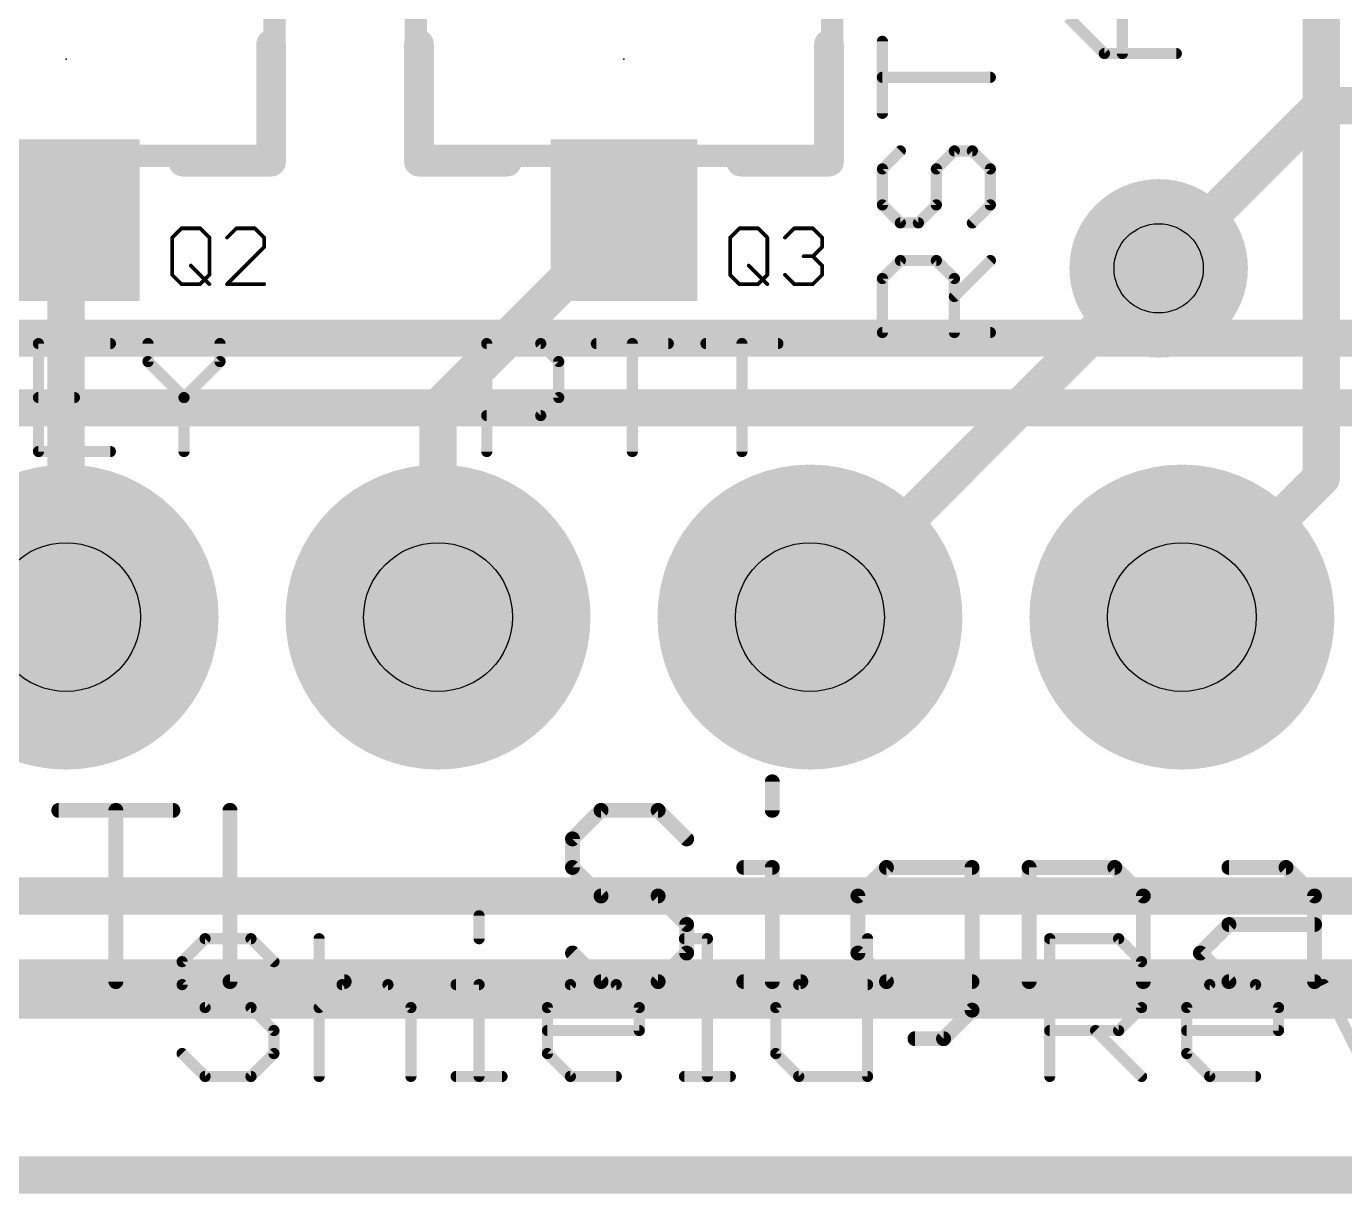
# Model space of a CAD drawing. Extents: x 2.04 to 4.26, y 0.99 to 3.41.
# Drawn here: x 3.2893 to 3.6438, y 0.995 to 1.3088 of the extents above; entities that cross this region are included whole.
import ezdxf

# ---------------------------------------------------------------- set-up
doc = ezdxf.new("R2010")
doc.units = 0
for name, color, linetype in [('1', 14, 'CONTINUOUS'), ('15', 14, 'CONTINUOUS'), ('16', 174, 'CONTINUOUS'), ('17', 94, 'CONTINUOUS'), ('18', 94, 'CONTINUOUS'), ('2', 174, 'CONTINUOUS'), ('20', 178, 'CONTINUOUS'), ('21', 251, 'CONTINUOUS'), ('23', 178, 'CONTINUOUS'), ('25', 251, 'CONTINUOUS'), ('27', 251, 'CONTINUOUS'), ('29', 251, 'CONTINUOUS'), ('30', 251, 'CONTINUOUS'), ('44', 251, 'CONTINUOUS'), ('51', 251, 'CONTINUOUS')]:
    doc.layers.add(name, color=color, linetype=linetype)

# ---------------------------------------------------------------- blocks, each defined once
blk = doc.blocks.new('RECT')
blk.add_solid([(-0.5, -0.5), (0.5, -0.5), (-0.5, 0.5), (0.5, 0.5)])
blk = doc.blocks.new('ROUNDP')
at = {"const_width": 0.5}
blk.add_lwpolyline([(0, -0.25, 1), (0, 0.25, 1), (0, -0.25)], format="xyb", dxfattribs=at)
blk = doc.blocks.new('ROUNDV')
at = {"const_width": 0.5}
blk.add_lwpolyline([(0, -0.25, 1), (0, 0.25, 1), (0, -0.25)], format="xyb", dxfattribs=at)

msp = doc.modelspace()

# ---------------------------------------------------------------- linework, layer by layer
at = {"layer": '1', "const_width": 0.01}
for points in [[(3.6375, 1.64375), (3.6375, 1.1875)], [(3.3, 1.15), (3.3, 1.256693)], [(3.4, 1.20625), (3.45, 1.25625)], [(3.45, 1.25625), (3.45, 1.256693)], [(3.59375, 1.24375), (3.5, 1.15)], [(3.4, 1.15), (3.4, 1.20625)], [(3.6375, 1.1875), (3.6, 1.15)]]:
    msp.add_lwpolyline(points, dxfattribs=at)
at = {"layer": '1', "const_width": 0.005}
for points in [[(3.3025, 1.256693, 1), (3.2975, 1.256693)], [(3.4525, 1.256693, 1), (3.4475, 1.256693)], [(3.4475, 1.25625, 1), (3.4525, 1.25625)], [(3.451768, 1.254482, 1), (3.448232, 1.258018)], [(3.595518, 1.241982, 1), (3.591982, 1.245518)], [(3.4025, 1.20625, 1), (3.3975, 1.20625)], [(3.398232, 1.208018, 1), (3.401768, 1.204482)], [(3.639268, 1.185732, 1), (3.635732, 1.189268)], [(3.635, 1.1875, 1), (3.64, 1.1875)], [(3.2975, 1.15, 1), (3.3025, 1.15)], [(3.3975, 1.15, 1), (3.4025, 1.15)], [(3.498232, 1.151768, 1), (3.501768, 1.148232)], [(3.598232, 1.151768, 1), (3.601768, 1.148232)]]:
    msp.add_lwpolyline(points, format="xyb", dxfattribs=at)
at = {"layer": '15', "const_width": 0.01}
for points in [[(2.75, 1.225), (3.65, 1.225)], [(3.75, 1.075), (2.75, 1.075)]]:
    msp.add_lwpolyline(points, dxfattribs=at)
at = {"layer": '16', "const_width": 0.01}
for points in [[(3.6375, 1.2875), (3.59375, 1.24375)], [(3.88125, 1.2875), (3.6375, 1.2875)], [(3.25625, 1.20625), (3.825, 1.20625)]]:
    msp.add_lwpolyline(points, dxfattribs=at)
at = {"layer": '16', "const_width": 0.005}
for points in [[(3.6375, 1.29, 1), (3.6375, 1.285)], [(3.639268, 1.285732, 1), (3.635732, 1.289268)], [(3.591982, 1.245518, 1), (3.595518, 1.241982)]]:
    msp.add_lwpolyline(points, format="xyb", dxfattribs=at)
at = {"layer": '2', "const_width": 0.016}
msp.add_lwpolyline([(4.1, 1.05), (2.225, 1.05)], dxfattribs=at)
at = {"layer": '20', "const_width": 0.005}
msp.add_lwpolyline([(4.1, 1), (2.2, 1)], dxfattribs=at)
at = {"layer": '21'}
for points, const_width in [([(3.583988, 1.3015), (3.583988, 1.32085)], 0.003), ([(3.57915, 1.3015), (3.569475, 1.311175)], 0.003), ([(3.355118, 1.272441), (3.355118, 1.303937)], 0.008), ([(3.394882, 1.272441), (3.394882, 1.303937)], 0.008), ([(3.505118, 1.272441), (3.505118, 1.303937)], 0.008), ([(3.519475, 1.28543), (3.519475, 1.30478)], 0.003), ([(3.5985, 1.3015), (3.57915, 1.3015)], 0.003), ([(3.5485, 1.295105), (3.519475, 1.295105)], 0.003), ([(3.331496, 1.272441), (3.355118, 1.272441)], 0.008), ([(3.418504, 1.272441), (3.394882, 1.272441)], 0.008), ([(3.481496, 1.272441), (3.505118, 1.272441)], 0.008), ([(3.524313, 1.275315), (3.519475, 1.270477)], 0.003), ([(3.533988, 1.270477), (3.538825, 1.275315)], 0.003), ([(3.538825, 1.275315), (3.543663, 1.275315)], 0.003), ([(3.543663, 1.275315), (3.5485, 1.270477)], 0.003), ([(3.519475, 1.270477), (3.519475, 1.260803)], 0.003), ([(3.533988, 1.260803), (3.533988, 1.270477)], 0.003), ([(3.5485, 1.270477), (3.5485, 1.260803)], 0.003), ([(3.519475, 1.260803), (3.524313, 1.255965)], 0.003), ([(3.52915, 1.255965), (3.533988, 1.260803)], 0.003), ([(3.5485, 1.260803), (3.543663, 1.255965)], 0.003), ([(3.524313, 1.255965), (3.52915, 1.255965)], 0.003), ([(3.519475, 1.241012), (3.524313, 1.24585)], 0.003), ([(3.524313, 1.24585), (3.533988, 1.24585)], 0.003), ([(3.533988, 1.24585), (3.538825, 1.241012)], 0.003), ([(3.538825, 1.236175), (3.5485, 1.24585)], 0.003), ([(3.519475, 1.2265), (3.519475, 1.241012)], 0.003), ([(3.538825, 1.241012), (3.538825, 1.2265)], 0.003), ([(3.5485, 1.2265), (3.519475, 1.2265)], 0.003), ([(3.311919, 1.223525), (3.29257, 1.223525)], 0.003), ([(3.29257, 1.223525), (3.29257, 1.1945)], 0.003), ([(3.322035, 1.223525), (3.322035, 1.218687)], 0.003), ([(3.341385, 1.218687), (3.341385, 1.223525)], 0.003), ([(3.413104, 1.1945), (3.413104, 1.223525)], 0.003), ([(3.413104, 1.223525), (3.427617, 1.223525)], 0.003), ([(3.427617, 1.223525), (3.432454, 1.218687)], 0.003), ([(3.44257, 1.223525), (3.461919, 1.223525)], 0.003), ([(3.452244, 1.1945), (3.452244, 1.223525)], 0.003), ([(3.472035, 1.223525), (3.491385, 1.223525)], 0.003), ([(3.48171, 1.1945), (3.48171, 1.223525)], 0.003), ([(3.322035, 1.218687), (3.33171, 1.209012)], 0.003), ([(3.33171, 1.209012), (3.341385, 1.218687)], 0.003), ([(3.432454, 1.218687), (3.432454, 1.209012)], 0.003), ([(3.29257, 1.209012), (3.302244, 1.209012)], 0.003), ([(3.33171, 1.209012), (3.33171, 1.1945)], 0.003), ([(3.432454, 1.209012), (3.427617, 1.204175)], 0.003), ([(3.427617, 1.204175), (3.413104, 1.204175)], 0.003), ([(3.29257, 1.1945), (3.311919, 1.1945)], 0.003), ([(3.411035, 1.069703), (3.411035, 1.063532)], 0.003), ([(3.337372, 1.063532), (3.3312, 1.05736)], 0.003), ([(3.349716, 1.063532), (3.337372, 1.063532)], 0.003), ([(3.355888, 1.05736), (3.349716, 1.063532)], 0.003), ([(3.368032, 1.063532), (3.368032, 1.0265)], 0.003), ([(3.466249, 1.063532), (3.472421, 1.063532)], 0.003), ([(3.472421, 1.063532), (3.472421, 1.0265)], 0.003), ([(3.515491, 1.063532), (3.515491, 1.0265)], 0.003), ([(3.564466, 1.0265), (3.564466, 1.063532)], 0.003), ([(3.564466, 1.063532), (3.582982, 1.063532)], 0.003), ([(3.582982, 1.063532), (3.589154, 1.05736)], 0.003), ([(3.3312, 1.05736), (3.3312, 1.051188)], 0.003), ([(3.589154, 1.05736), (3.589154, 1.045016)], 0.003), ([(3.3312, 1.051188), (3.337372, 1.045016)], 0.003), ([(3.368032, 1.045016), (3.374203, 1.051188)], 0.003), ([(3.374203, 1.051188), (3.386547, 1.051188)], 0.003), ([(3.386547, 1.051188), (3.392719, 1.045016)], 0.003), ([(3.404863, 1.051188), (3.411035, 1.051188)], 0.003), ([(3.411035, 1.051188), (3.411035, 1.0265)], 0.003), ([(3.429417, 1.045016), (3.435589, 1.051188)], 0.003), ([(3.435589, 1.051188), (3.447933, 1.051188)], 0.003), ([(3.447933, 1.051188), (3.454105, 1.045016)], 0.003), ([(3.490803, 1.045016), (3.496975, 1.051188)], 0.003), ([(3.496975, 1.051188), (3.515491, 1.051188)], 0.003), ([(3.601297, 1.045016), (3.607469, 1.051188)], 0.003), ([(3.607469, 1.051188), (3.619813, 1.051188)], 0.003), ([(3.619813, 1.051188), (3.625985, 1.045016)], 0.003), ([(3.638129, 1.051188), (3.650473, 1.0265)], 0.003), ([(3.337372, 1.045016), (3.349716, 1.045016)], 0.003), ([(3.349716, 1.045016), (3.355888, 1.038844)], 0.003), ([(3.392719, 1.045016), (3.392719, 1.0265)], 0.003), ([(3.429417, 1.032672), (3.429417, 1.045016)], 0.003), ([(3.454105, 1.045016), (3.454105, 1.038844)], 0.003), ([(3.490803, 1.032672), (3.490803, 1.045016)], 0.003), ([(3.589154, 1.045016), (3.582982, 1.038844)], 0.003), ([(3.601297, 1.032672), (3.601297, 1.045016)], 0.003), ([(3.625985, 1.045016), (3.625985, 1.038844)], 0.003), ([(3.355888, 1.038844), (3.355888, 1.032672)], 0.003), ([(3.454105, 1.038844), (3.429417, 1.038844)], 0.003), ([(3.582982, 1.038844), (3.564466, 1.038844)], 0.003), ([(3.57681, 1.038844), (3.589154, 1.0265)], 0.003), ([(3.625985, 1.038844), (3.601297, 1.038844)], 0.003), ([(3.337372, 1.0265), (3.3312, 1.032672)], 0.003), ([(3.355888, 1.032672), (3.349716, 1.0265)], 0.003), ([(3.435589, 1.0265), (3.429417, 1.032672)], 0.003), ([(3.496975, 1.0265), (3.490803, 1.032672)], 0.003), ([(3.607469, 1.0265), (3.601297, 1.032672)], 0.003), ([(3.349716, 1.0265), (3.337372, 1.0265)], 0.003), ([(3.404863, 1.0265), (3.417207, 1.0265)], 0.003), ([(3.447933, 1.0265), (3.435589, 1.0265)], 0.003), ([(3.466249, 1.0265), (3.478593, 1.0265)], 0.003), ([(3.515491, 1.0265), (3.496975, 1.0265)], 0.003), ([(3.619813, 1.0265), (3.607469, 1.0265)], 0.003)]:
    msp.add_lwpolyline(points, dxfattribs=dict(at, const_width=const_width))
for points, const_width in [([(3.357118, 1.303937, 1), (3.353118, 1.303937)], 0.004), ([(3.396882, 1.303937, 1), (3.392882, 1.303937)], 0.004), ([(3.507118, 1.303937, 1), (3.503118, 1.303937)], 0.004), ([(3.520225, 1.30478, 1), (3.518725, 1.30478)], 0.0015), ([(3.57915, 1.30225, 1), (3.57915, 1.30075)], 0.0015), ([(3.57862, 1.30097, 1), (3.579681, 1.30203)], 0.0015), ([(3.583238, 1.3015, 1), (3.584738, 1.3015)], 0.0015), ([(3.5985, 1.30075, 1), (3.5985, 1.30225)], 0.0015), ([(3.519475, 1.295855, 1), (3.519475, 1.294355)], 0.0015), ([(3.5485, 1.294355, 1), (3.5485, 1.295855)], 0.0015), ([(3.518725, 1.28543, 1), (3.520225, 1.28543)], 0.0015), ([(3.331496, 1.274441, 1), (3.331496, 1.270441)], 0.004), ([(3.355118, 1.270441, 1), (3.355118, 1.274441)], 0.004), ([(3.394882, 1.274441, 1), (3.394882, 1.270441)], 0.004), ([(3.418504, 1.270441, 1), (3.418504, 1.274441)], 0.004), ([(3.481496, 1.274441, 1), (3.481496, 1.270441)], 0.004), ([(3.505118, 1.270441, 1), (3.505118, 1.274441)], 0.004), ([(3.524843, 1.274785, 1), (3.523782, 1.275845)], 0.0015), ([(3.538825, 1.276065, 1), (3.538825, 1.274565)], 0.0015), ([(3.539356, 1.274785, 1), (3.538295, 1.275845)], 0.0015), ([(3.544193, 1.275845, 1), (3.543132, 1.274785)], 0.0015), ([(3.543663, 1.274565, 1), (3.543663, 1.276065)], 0.0015), ([(3.353118, 1.272441, 1), (3.357118, 1.272441)], 0.004), ([(3.392882, 1.272441, 1), (3.396882, 1.272441)], 0.004), ([(3.503118, 1.272441, 1), (3.507118, 1.272441)], 0.004), ([(3.520225, 1.270477, 1), (3.518725, 1.270477)], 0.0015), ([(3.518945, 1.271008, 1), (3.520006, 1.269947)], 0.0015), ([(3.533457, 1.271008, 1), (3.534518, 1.269947)], 0.0015), ([(3.534738, 1.270477, 1), (3.533238, 1.270477)], 0.0015), ([(3.54925, 1.270477, 1), (3.54775, 1.270477)], 0.0015), ([(3.54797, 1.269947, 1), (3.54903, 1.271008)], 0.0015), ([(3.520006, 1.261333, 1), (3.518945, 1.260272)], 0.0015), ([(3.534518, 1.260272, 1), (3.533457, 1.261333)], 0.0015), ([(3.54903, 1.260272, 1), (3.54797, 1.261333)], 0.0015), ([(3.518725, 1.260803, 1), (3.520225, 1.260803)], 0.0015), ([(3.533238, 1.260803, 1), (3.534738, 1.260803)], 0.0015), ([(3.54775, 1.260803, 1), (3.54925, 1.260803)], 0.0015), ([(3.524313, 1.256715, 1), (3.524313, 1.255215)], 0.0015), ([(3.523782, 1.255435, 1), (3.524843, 1.256496)], 0.0015), ([(3.52862, 1.256496, 1), (3.529681, 1.255435)], 0.0015), ([(3.52915, 1.255215, 1), (3.52915, 1.256715)], 0.0015), ([(3.543132, 1.256496, 1), (3.544193, 1.255435)], 0.0015), ([(3.524313, 1.2466, 1), (3.524313, 1.2451)], 0.0015), ([(3.524843, 1.245319, 1), (3.523782, 1.24638)], 0.0015), ([(3.534518, 1.24638, 1), (3.533457, 1.245319)], 0.0015), ([(3.533988, 1.2451, 1), (3.533988, 1.2466)], 0.0015), ([(3.54903, 1.245319, 1), (3.54797, 1.24638)], 0.0015), ([(3.520225, 1.241012, 1), (3.518725, 1.241012)], 0.0015), ([(3.518945, 1.241543, 1), (3.520006, 1.240482)], 0.0015), ([(3.539575, 1.241012, 1), (3.538075, 1.241012)], 0.0015), ([(3.538295, 1.240482, 1), (3.539356, 1.241543)], 0.0015), ([(3.538295, 1.236705, 1), (3.539356, 1.235645)], 0.0015), ([(3.519475, 1.22725, 1), (3.519475, 1.22575)], 0.0015), ([(3.518725, 1.2265, 1), (3.520225, 1.2265)], 0.0015), ([(3.538075, 1.2265, 1), (3.539575, 1.2265)], 0.0015), ([(3.5485, 1.22575, 1), (3.5485, 1.22725)], 0.0015), ([(3.29257, 1.224275, 1), (3.29257, 1.222775)], 0.0015), ([(3.29332, 1.223525, 1), (3.29182, 1.223525)], 0.0015), ([(3.311919, 1.222775, 1), (3.311919, 1.224275)], 0.0015), ([(3.322785, 1.223525, 1), (3.321285, 1.223525)], 0.0015), ([(3.342135, 1.223525, 1), (3.340635, 1.223525)], 0.0015), ([(3.413854, 1.223525, 1), (3.412354, 1.223525)], 0.0015), ([(3.413104, 1.224275, 1), (3.413104, 1.222775)], 0.0015), ([(3.428147, 1.224055, 1), (3.427086, 1.222994)], 0.0015), ([(3.427617, 1.222775, 1), (3.427617, 1.224275)], 0.0015), ([(3.44257, 1.224275, 1), (3.44257, 1.222775)], 0.0015), ([(3.452994, 1.223525, 1), (3.451494, 1.223525)], 0.0015), ([(3.461919, 1.222775, 1), (3.461919, 1.224275)], 0.0015), ([(3.472035, 1.224275, 1), (3.472035, 1.222775)], 0.0015), ([(3.48246, 1.223525, 1), (3.48096, 1.223525)], 0.0015), ([(3.491385, 1.222775, 1), (3.491385, 1.224275)], 0.0015), ([(3.322565, 1.219218, 1), (3.321504, 1.218157)], 0.0015), ([(3.321285, 1.218687, 1), (3.322785, 1.218687)], 0.0015), ([(3.340635, 1.218687, 1), (3.342135, 1.218687)], 0.0015), ([(3.341915, 1.218157, 1), (3.340854, 1.219218)], 0.0015), ([(3.433204, 1.218687, 1), (3.431704, 1.218687)], 0.0015), ([(3.431924, 1.218157, 1), (3.432985, 1.219218)], 0.0015), ([(3.29257, 1.209762, 1), (3.29257, 1.208262)], 0.0015), ([(3.302244, 1.208262, 1), (3.302244, 1.209762)], 0.0015), ([(3.331179, 1.209543, 1), (3.33224, 1.208482)], 0.0015), ([(3.33246, 1.209012, 1), (3.33096, 1.209012)], 0.0015), ([(3.331179, 1.208482, 1), (3.33224, 1.209543)], 0.0015), ([(3.431704, 1.209012, 1), (3.433204, 1.209012)], 0.0015), ([(3.432985, 1.208482, 1), (3.431924, 1.209543)], 0.0015), ([(3.413104, 1.204925, 1), (3.413104, 1.203425)], 0.0015), ([(3.427086, 1.204705, 1), (3.428147, 1.203644)], 0.0015), ([(3.427617, 1.203425, 1), (3.427617, 1.204925)], 0.0015), ([(3.29257, 1.19525, 1), (3.29257, 1.19375)], 0.0015), ([(3.29182, 1.1945, 1), (3.29332, 1.1945)], 0.0015), ([(3.311919, 1.19375, 1), (3.311919, 1.19525)], 0.0015), ([(3.33096, 1.1945, 1), (3.33246, 1.1945)], 0.0015), ([(3.412354, 1.1945, 1), (3.413854, 1.1945)], 0.0015), ([(3.451494, 1.1945, 1), (3.452994, 1.1945)], 0.0015), ([(3.48096, 1.1945, 1), (3.48246, 1.1945)], 0.0015), ([(3.411785, 1.069703, 1), (3.410285, 1.069703)], 0.0015), ([(3.337372, 1.064282, 1), (3.337372, 1.062782)], 0.0015), ([(3.337902, 1.063001, 1), (3.336842, 1.064062)], 0.0015), ([(3.350246, 1.064062, 1), (3.349186, 1.063001)], 0.0015), ([(3.349716, 1.062782, 1), (3.349716, 1.064282)], 0.0015), ([(3.368782, 1.063532, 1), (3.367282, 1.063532)], 0.0015), ([(3.410285, 1.063532, 1), (3.411785, 1.063532)], 0.0015), ([(3.466249, 1.064282, 1), (3.466249, 1.062782)], 0.0015), ([(3.473171, 1.063532, 1), (3.471671, 1.063532)], 0.0015), ([(3.472421, 1.062782, 1), (3.472421, 1.064282)], 0.0015), ([(3.516241, 1.063532, 1), (3.514741, 1.063532)], 0.0015), ([(3.565216, 1.063532, 1), (3.563716, 1.063532)], 0.0015), ([(3.564466, 1.064282, 1), (3.564466, 1.062782)], 0.0015), ([(3.583512, 1.064062, 1), (3.582451, 1.063001)], 0.0015), ([(3.582982, 1.062782, 1), (3.582982, 1.064282)], 0.0015), ([(3.33195, 1.05736, 1), (3.33045, 1.05736)], 0.0015), ([(3.33067, 1.05789, 1), (3.331731, 1.056829)], 0.0015), ([(3.355358, 1.056829, 1), (3.356418, 1.05789)], 0.0015), ([(3.589904, 1.05736, 1), (3.588404, 1.05736)], 0.0015), ([(3.588623, 1.056829, 1), (3.589684, 1.05789)], 0.0015), ([(3.331731, 1.051718, 1), (3.33067, 1.050657)], 0.0015), ([(3.374203, 1.051938, 1), (3.374203, 1.050438)], 0.0015), ([(3.374734, 1.050657, 1), (3.373673, 1.051718)], 0.0015), ([(3.387078, 1.051718, 1), (3.386017, 1.050657)], 0.0015), ([(3.386547, 1.050438, 1), (3.386547, 1.051938)], 0.0015), ([(3.404863, 1.051938, 1), (3.404863, 1.050438)], 0.0015), ([(3.411785, 1.051188, 1), (3.410285, 1.051188)], 0.0015), ([(3.411035, 1.050438, 1), (3.411035, 1.051938)], 0.0015), ([(3.435589, 1.051938, 1), (3.435589, 1.050438)], 0.0015), ([(3.43612, 1.050657, 1), (3.435059, 1.051718)], 0.0015), ([(3.448463, 1.051718, 1), (3.447403, 1.050657)], 0.0015), ([(3.447933, 1.050438, 1), (3.447933, 1.051938)], 0.0015), ([(3.496975, 1.051938, 1), (3.496975, 1.050438)], 0.0015), ([(3.497505, 1.050657, 1), (3.496445, 1.051718)], 0.0015), ([(3.515491, 1.050438, 1), (3.515491, 1.051938)], 0.0015), ([(3.607469, 1.051938, 1), (3.607469, 1.050438)], 0.0015), ([(3.608, 1.050657, 1), (3.606939, 1.051718)], 0.0015), ([(3.620343, 1.051718, 1), (3.619283, 1.050657)], 0.0015), ([(3.619813, 1.050438, 1), (3.619813, 1.051938)], 0.0015), ([(3.6388, 1.051523, 1), (3.637458, 1.050852)], 0.0015), ([(3.33045, 1.051188, 1), (3.33195, 1.051188)], 0.0015), ([(3.337372, 1.045766, 1), (3.337372, 1.044266)], 0.0015), ([(3.336842, 1.044485, 1), (3.337902, 1.045546)], 0.0015), ([(3.350246, 1.045546, 1), (3.349186, 1.044485)], 0.0015), ([(3.349716, 1.044266, 1), (3.349716, 1.045766)], 0.0015), ([(3.367501, 1.045546, 1), (3.368562, 1.044485)], 0.0015), ([(3.393469, 1.045016, 1), (3.391969, 1.045016)], 0.0015), ([(3.392189, 1.044485, 1), (3.39325, 1.045546)], 0.0015), ([(3.430167, 1.045016, 1), (3.428667, 1.045016)], 0.0015), ([(3.428887, 1.045546, 1), (3.429948, 1.044485)], 0.0015), ([(3.454855, 1.045016, 1), (3.453355, 1.045016)], 0.0015), ([(3.453575, 1.044485, 1), (3.454635, 1.045546)], 0.0015), ([(3.491553, 1.045016, 1), (3.490053, 1.045016)], 0.0015), ([(3.490273, 1.045546, 1), (3.491333, 1.044485)], 0.0015), ([(3.588404, 1.045016, 1), (3.589904, 1.045016)], 0.0015), ([(3.589684, 1.044485, 1), (3.588623, 1.045546)], 0.0015), ([(3.602047, 1.045016, 1), (3.600547, 1.045016)], 0.0015), ([(3.600767, 1.045546, 1), (3.601828, 1.044485)], 0.0015), ([(3.626735, 1.045016, 1), (3.625235, 1.045016)], 0.0015), ([(3.625455, 1.044485, 1), (3.626515, 1.045546)], 0.0015), ([(3.356638, 1.038844, 1), (3.355138, 1.038844)], 0.0015), ([(3.355358, 1.038314, 1), (3.356418, 1.039374)], 0.0015), ([(3.429417, 1.039594, 1), (3.429417, 1.038094)], 0.0015), ([(3.453355, 1.038844, 1), (3.454855, 1.038844)], 0.0015), ([(3.454105, 1.038094, 1), (3.454105, 1.039594)], 0.0015), ([(3.564466, 1.039594, 1), (3.564466, 1.038094)], 0.0015), ([(3.57734, 1.039374, 1), (3.576279, 1.038314)], 0.0015), ([(3.582451, 1.039374, 1), (3.583512, 1.038314)], 0.0015), ([(3.582982, 1.038094, 1), (3.582982, 1.039594)], 0.0015), ([(3.601297, 1.039594, 1), (3.601297, 1.038094)], 0.0015), ([(3.625235, 1.038844, 1), (3.626735, 1.038844)], 0.0015), ([(3.625985, 1.038094, 1), (3.625985, 1.039594)], 0.0015), ([(3.331731, 1.033202, 1), (3.33067, 1.032142)], 0.0015), ([(3.355138, 1.032672, 1), (3.356638, 1.032672)], 0.0015), ([(3.356418, 1.032142, 1), (3.355358, 1.033202)], 0.0015), ([(3.428667, 1.032672, 1), (3.430167, 1.032672)], 0.0015), ([(3.429948, 1.033202, 1), (3.428887, 1.032142)], 0.0015), ([(3.491333, 1.033202, 1), (3.490273, 1.032142)], 0.0015), ([(3.490053, 1.032672, 1), (3.491553, 1.032672)], 0.0015), ([(3.600547, 1.032672, 1), (3.602047, 1.032672)], 0.0015), ([(3.601828, 1.033202, 1), (3.600767, 1.032142)], 0.0015), ([(3.337372, 1.02725, 1), (3.337372, 1.02575)], 0.0015), ([(3.349716, 1.02575, 1), (3.349716, 1.02725)], 0.0015), ([(3.404863, 1.02725, 1), (3.404863, 1.02575)], 0.0015), ([(3.417207, 1.02575, 1), (3.417207, 1.02725)], 0.0015), ([(3.435589, 1.02725, 1), (3.435589, 1.02575)], 0.0015), ([(3.447933, 1.02575, 1), (3.447933, 1.02725)], 0.0015), ([(3.466249, 1.02725, 1), (3.466249, 1.02575)], 0.0015), ([(3.478593, 1.02575, 1), (3.478593, 1.02725)], 0.0015), ([(3.496975, 1.02725, 1), (3.496975, 1.02575)], 0.0015), ([(3.515491, 1.02575, 1), (3.515491, 1.02725)], 0.0015), ([(3.607469, 1.02725, 1), (3.607469, 1.02575)], 0.0015), ([(3.619813, 1.02575, 1), (3.619813, 1.02725)], 0.0015), ([(3.336842, 1.02597, 1), (3.337902, 1.02703)], 0.0015), ([(3.349186, 1.02703, 1), (3.350246, 1.02597)], 0.0015), ([(3.367282, 1.0265, 1), (3.368782, 1.0265)], 0.0015), ([(3.391969, 1.0265, 1), (3.393469, 1.0265)], 0.0015), ([(3.410285, 1.0265, 1), (3.411785, 1.0265)], 0.0015), ([(3.435059, 1.02597, 1), (3.43612, 1.02703)], 0.0015), ([(3.471671, 1.0265, 1), (3.473171, 1.0265)], 0.0015), ([(3.496445, 1.02597, 1), (3.497505, 1.02703)], 0.0015), ([(3.514741, 1.0265, 1), (3.516241, 1.0265)], 0.0015), ([(3.563716, 1.0265, 1), (3.565216, 1.0265)], 0.0015), ([(3.588623, 1.02597, 1), (3.589684, 1.02703)], 0.0015), ([(3.606939, 1.02597, 1), (3.608, 1.02703)], 0.0015)]:
    msp.add_lwpolyline(points, format="xyb", dxfattribs=dict(at, const_width=const_width))
at = {"layer": '23'}
for p in [(3.3, 1.3), (3.45, 1.3)]:
    msp.add_point(p, dxfattribs=at)
at = {"layer": '25', "const_width": 0.001}
for points in [[(3.328535, 1.252011), (3.331037, 1.254513)], [(3.331037, 1.254513), (3.336041, 1.254513)], [(3.336041, 1.254513), (3.338543, 1.252011)], [(3.345769, 1.254513), (3.343267, 1.252011)], [(3.350774, 1.254513), (3.345769, 1.254513)], [(3.353276, 1.252011), (3.350774, 1.254513)], [(3.478535, 1.252011), (3.481037, 1.254513)], [(3.481037, 1.254513), (3.486041, 1.254513)], [(3.486041, 1.254513), (3.488543, 1.252011)], [(3.493267, 1.252011), (3.495769, 1.254513)], [(3.495769, 1.254513), (3.500774, 1.254513)], [(3.500774, 1.254513), (3.503276, 1.252011)], [(3.328535, 1.242002), (3.328535, 1.252011)], [(3.338543, 1.252011), (3.338543, 1.242002)], [(3.353276, 1.249508), (3.353276, 1.252011)], [(3.478535, 1.242002), (3.478535, 1.252011)], [(3.488543, 1.252011), (3.488543, 1.242002)], [(3.503276, 1.252011), (3.503276, 1.249508)], [(3.343267, 1.2395), (3.353276, 1.249508)], [(3.503276, 1.249508), (3.500774, 1.247006)], [(3.333539, 1.244504), (3.338543, 1.2395)], [(3.483539, 1.244504), (3.488543, 1.2395)], [(3.500774, 1.247006), (3.498272, 1.247006)], [(3.500774, 1.247006), (3.503276, 1.244504)], [(3.503276, 1.244504), (3.503276, 1.242002)], [(3.331037, 1.2395), (3.328535, 1.242002)], [(3.338543, 1.242002), (3.336041, 1.2395)], [(3.481037, 1.2395), (3.478535, 1.242002)], [(3.488543, 1.242002), (3.486041, 1.2395)], [(3.495769, 1.2395), (3.493267, 1.242002)], [(3.503276, 1.242002), (3.500774, 1.2395)], [(3.336041, 1.2395), (3.331037, 1.2395)], [(3.353276, 1.2395), (3.343267, 1.2395)], [(3.486041, 1.2395), (3.481037, 1.2395)], [(3.500774, 1.2395), (3.495769, 1.2395)]]:
    msp.add_lwpolyline(points, dxfattribs=at)
at = {"layer": '25', "const_width": 0.0005}
for points in [[(3.331037, 1.254763, 1), (3.331037, 1.254263)], [(3.331214, 1.254336, 1), (3.33086, 1.25469)], [(3.336218, 1.25469, 1), (3.335864, 1.254336)], [(3.336041, 1.254263, 1), (3.336041, 1.254763)], [(3.345769, 1.254763, 1), (3.345769, 1.254263)], [(3.345946, 1.254336, 1), (3.345593, 1.25469)], [(3.350951, 1.25469, 1), (3.350597, 1.254336)], [(3.350774, 1.254263, 1), (3.350774, 1.254763)], [(3.481037, 1.254763, 1), (3.481037, 1.254263)], [(3.481214, 1.254336, 1), (3.48086, 1.25469)], [(3.486218, 1.25469, 1), (3.485864, 1.254336)], [(3.486041, 1.254263, 1), (3.486041, 1.254763)], [(3.495769, 1.254763, 1), (3.495769, 1.254263)], [(3.495946, 1.254336, 1), (3.495593, 1.25469)], [(3.500951, 1.25469, 1), (3.500597, 1.254336)], [(3.500774, 1.254263, 1), (3.500774, 1.254763)], [(3.328785, 1.252011, 1), (3.328285, 1.252011)], [(3.328358, 1.252187, 1), (3.328712, 1.251834)], [(3.338793, 1.252011, 1), (3.338293, 1.252011)], [(3.338367, 1.251834, 1), (3.33872, 1.252187)], [(3.343091, 1.252187, 1), (3.343444, 1.251834)], [(3.353526, 1.252011, 1), (3.353026, 1.252011)], [(3.353099, 1.251834, 1), (3.353453, 1.252187)], [(3.478785, 1.252011, 1), (3.478285, 1.252011)], [(3.478358, 1.252187, 1), (3.478712, 1.251834)], [(3.488793, 1.252011, 1), (3.488293, 1.252011)], [(3.488367, 1.251834, 1), (3.48872, 1.252187)], [(3.493091, 1.252187, 1), (3.493444, 1.251834)], [(3.503526, 1.252011, 1), (3.503026, 1.252011)], [(3.503099, 1.251834, 1), (3.503453, 1.252187)], [(3.353026, 1.249508, 1), (3.353526, 1.249508)], [(3.353453, 1.249332, 1), (3.353099, 1.249685)], [(3.503026, 1.249508, 1), (3.503526, 1.249508)], [(3.503453, 1.249332, 1), (3.503099, 1.249685)], [(3.333716, 1.244681, 1), (3.333362, 1.244327)], [(3.483716, 1.244681, 1), (3.483362, 1.244327)], [(3.498272, 1.247256, 1), (3.498272, 1.246756)], [(3.500951, 1.247183, 1), (3.500597, 1.24683)], [(3.500597, 1.247183, 1), (3.500951, 1.24683)], [(3.500774, 1.246756, 1), (3.500774, 1.247256)], [(3.503526, 1.244504, 1), (3.503026, 1.244504)], [(3.503099, 1.244327, 1), (3.503453, 1.244681)], [(3.328712, 1.242179, 1), (3.328358, 1.241825)], [(3.328285, 1.242002, 1), (3.328785, 1.242002)], [(3.338293, 1.242002, 1), (3.338793, 1.242002)], [(3.33872, 1.241825, 1), (3.338367, 1.242179)], [(3.478712, 1.242179, 1), (3.478358, 1.241825)], [(3.478285, 1.242002, 1), (3.478785, 1.242002)], [(3.488293, 1.242002, 1), (3.488793, 1.242002)], [(3.48872, 1.241825, 1), (3.488367, 1.242179)], [(3.493444, 1.242179, 1), (3.493091, 1.241825)], [(3.503026, 1.242002, 1), (3.503526, 1.242002)], [(3.503453, 1.241825, 1), (3.503099, 1.242179)], [(3.331037, 1.23975, 1), (3.331037, 1.23925)], [(3.33086, 1.239323, 1), (3.331214, 1.239677)], [(3.335864, 1.239677, 1), (3.336218, 1.239323)], [(3.336041, 1.23925, 1), (3.336041, 1.23975)], [(3.338367, 1.239323, 1), (3.33872, 1.239677)], [(3.343267, 1.23975, 1), (3.343267, 1.23925)], [(3.343091, 1.239677, 1), (3.343444, 1.239323)], [(3.353276, 1.23925, 1), (3.353276, 1.23975)], [(3.481037, 1.23975, 1), (3.481037, 1.23925)], [(3.48086, 1.239323, 1), (3.481214, 1.239677)], [(3.485864, 1.239677, 1), (3.486218, 1.239323)], [(3.486041, 1.23925, 1), (3.486041, 1.23975)], [(3.488367, 1.239323, 1), (3.48872, 1.239677)], [(3.495769, 1.23975, 1), (3.495769, 1.23925)], [(3.495593, 1.239323, 1), (3.495946, 1.239677)], [(3.500597, 1.239677, 1), (3.500951, 1.239323)], [(3.500774, 1.23925, 1), (3.500774, 1.23975)]]:
    msp.add_lwpolyline(points, format="xyb", dxfattribs=at)
at = {"layer": '27', "const_width": 0.004}
for points in [[(3.489869, 1.105712), (3.489869, 1.098039)], [(3.298039, 1.098039), (3.328732, 1.098039)], [(3.313386, 1.052), (3.313386, 1.098039)], [(3.344078, 1.098039), (3.344078, 1.052)], [(3.44383, 1.098039), (3.436157, 1.090366)], [(3.459177, 1.098039), (3.44383, 1.098039)], [(3.46685, 1.090366), (3.459177, 1.098039)], [(3.436157, 1.090366), (3.436157, 1.082693)], [(3.436157, 1.082693), (3.44383, 1.07502)], [(3.482196, 1.082693), (3.489869, 1.082693)], [(3.489869, 1.082693), (3.489869, 1.052)], [(3.520562, 1.082693), (3.512889, 1.07502)], [(3.543582, 1.082693), (3.520562, 1.082693)], [(3.543582, 1.044327), (3.543582, 1.082693)], [(3.558928, 1.052), (3.558928, 1.082693)], [(3.558928, 1.082693), (3.581948, 1.082693)], [(3.581948, 1.082693), (3.589621, 1.07502)], [(3.612641, 1.082693), (3.627987, 1.082693)], [(3.627987, 1.082693), (3.63566, 1.07502)], [(3.44383, 1.07502), (3.459177, 1.07502)], [(3.459177, 1.07502), (3.46685, 1.067346)], [(3.512889, 1.07502), (3.512889, 1.059673)], [(3.589621, 1.07502), (3.589621, 1.052)], [(3.63566, 1.07502), (3.63566, 1.052)], [(3.46685, 1.067346), (3.46685, 1.059673)], [(3.604968, 1.059673), (3.612641, 1.067346)], [(3.612641, 1.067346), (3.63566, 1.067346)], [(3.44383, 1.052), (3.436157, 1.059673)], [(3.46685, 1.059673), (3.459177, 1.052)], [(3.512889, 1.059673), (3.520562, 1.052)], [(3.612641, 1.052), (3.604968, 1.059673)], [(3.344078, 1.052), (3.374771, 1.052)], [(3.459177, 1.052), (3.44383, 1.052)], [(3.482196, 1.052), (3.497543, 1.052)], [(3.520562, 1.052), (3.543582, 1.052)], [(3.63566, 1.052), (3.612641, 1.052)], [(3.535909, 1.036654), (3.543582, 1.044327)], [(3.528235, 1.036654), (3.535909, 1.036654)]]:
    msp.add_lwpolyline(points, dxfattribs=at)
at = {"layer": '27', "const_width": 0.002}
for points in [[(3.490869, 1.105712, 1), (3.488869, 1.105712)], [(3.298039, 1.099039, 1), (3.298039, 1.097039)], [(3.314386, 1.098039, 1), (3.312386, 1.098039)], [(3.328732, 1.097039, 1), (3.328732, 1.099039)], [(3.345078, 1.098039, 1), (3.343078, 1.098039)], [(3.44383, 1.099039, 1), (3.44383, 1.097039)], [(3.444537, 1.097332, 1), (3.443123, 1.098746)], [(3.459884, 1.098746, 1), (3.458469, 1.097332)], [(3.459177, 1.097039, 1), (3.459177, 1.099039)], [(3.488869, 1.098039, 1), (3.490869, 1.098039)], [(3.437157, 1.090366, 1), (3.435157, 1.090366)], [(3.43545, 1.091073, 1), (3.436864, 1.089659)], [(3.466143, 1.089659, 1), (3.467557, 1.091073)], [(3.436864, 1.0834, 1), (3.43545, 1.081986)], [(3.482196, 1.083693, 1), (3.482196, 1.081693)], [(3.490869, 1.082693, 1), (3.488869, 1.082693)], [(3.489869, 1.081693, 1), (3.489869, 1.083693)], [(3.520562, 1.083693, 1), (3.520562, 1.081693)], [(3.521269, 1.081986, 1), (3.519855, 1.0834)], [(3.544582, 1.082693, 1), (3.542582, 1.082693)], [(3.543582, 1.081693, 1), (3.543582, 1.083693)], [(3.559928, 1.082693, 1), (3.557928, 1.082693)], [(3.558928, 1.083693, 1), (3.558928, 1.081693)], [(3.582655, 1.0834, 1), (3.581241, 1.081986)], [(3.581948, 1.081693, 1), (3.581948, 1.083693)], [(3.612641, 1.083693, 1), (3.612641, 1.081693)], [(3.628694, 1.0834, 1), (3.62728, 1.081986)], [(3.627987, 1.081693, 1), (3.627987, 1.083693)], [(3.435157, 1.082693, 1), (3.437157, 1.082693)], [(3.44383, 1.07602, 1), (3.44383, 1.07402)], [(3.443123, 1.074312, 1), (3.444537, 1.075727)], [(3.459884, 1.075727, 1), (3.458469, 1.074312)], [(3.459177, 1.07402, 1), (3.459177, 1.07602)], [(3.513889, 1.07502, 1), (3.511889, 1.07502)], [(3.512182, 1.075727, 1), (3.513596, 1.074312)], [(3.590621, 1.07502, 1), (3.588621, 1.07502)], [(3.588914, 1.074312, 1), (3.590328, 1.075727)], [(3.63666, 1.07502, 1), (3.63466, 1.07502)], [(3.634953, 1.074312, 1), (3.636367, 1.075727)], [(3.46785, 1.067346, 1), (3.46585, 1.067346)], [(3.466143, 1.066639, 1), (3.467557, 1.068053)], [(3.612641, 1.068346, 1), (3.612641, 1.066346)], [(3.613348, 1.066639, 1), (3.611934, 1.068053)], [(3.63566, 1.066346, 1), (3.63566, 1.068346)], [(3.436864, 1.06038, 1), (3.43545, 1.058966)], [(3.46585, 1.059673, 1), (3.46785, 1.059673)], [(3.467557, 1.058966, 1), (3.466143, 1.06038)], [(3.513596, 1.06038, 1), (3.512182, 1.058966)], [(3.511889, 1.059673, 1), (3.513889, 1.059673)], [(3.605675, 1.06038, 1), (3.60426, 1.058966)], [(3.60426, 1.06038, 1), (3.605675, 1.058966)], [(3.312386, 1.052, 1), (3.314386, 1.052)], [(3.344078, 1.053, 1), (3.344078, 1.051)], [(3.343078, 1.052, 1), (3.345078, 1.052)], [(3.374771, 1.051, 1), (3.374771, 1.053)], [(3.44383, 1.053, 1), (3.44383, 1.051)], [(3.443123, 1.051293, 1), (3.444537, 1.052707)], [(3.458469, 1.052707, 1), (3.459884, 1.051293)], [(3.459177, 1.051, 1), (3.459177, 1.053)], [(3.482196, 1.053, 1), (3.482196, 1.051)], [(3.488869, 1.052, 1), (3.490869, 1.052)], [(3.497543, 1.051, 1), (3.497543, 1.053)], [(3.520562, 1.053, 1), (3.520562, 1.051)], [(3.519855, 1.051293, 1), (3.521269, 1.052707)], [(3.543582, 1.051, 1), (3.543582, 1.053)], [(3.557928, 1.052, 1), (3.559928, 1.052)], [(3.588621, 1.052, 1), (3.590621, 1.052)], [(3.612641, 1.053, 1), (3.612641, 1.051)], [(3.611934, 1.051293, 1), (3.613348, 1.052707)], [(3.63466, 1.052, 1), (3.63666, 1.052)], [(3.63566, 1.051, 1), (3.63566, 1.053)], [(3.544289, 1.04362, 1), (3.542875, 1.045034)], [(3.542582, 1.044327, 1), (3.544582, 1.044327)], [(3.528235, 1.037654, 1), (3.528235, 1.035654)], [(3.535909, 1.035654, 1), (3.535909, 1.037654)], [(3.535201, 1.037361, 1), (3.536616, 1.035947)]]:
    msp.add_lwpolyline(points, format="xyb", dxfattribs=at)
at = {"layer": '44'}
for centre, radius in [((3.59375, 1.24375), 0.012), ((3.3, 1.15), 0.02), ((3.4, 1.15), 0.02), ((3.5, 1.15), 0.02), ((3.6, 1.15), 0.02)]:
    msp.add_circle(centre, radius, dxfattribs=at)
at = {"layer": '51'}
for points, const_width in [([(3.356, 1.326), (3.356, 1.274)], 0.006), ([(3.394, 1.274), (3.394, 1.326)], 0.006), ([(3.506, 1.326), (3.506, 1.274)], 0.006), ([(3.356, 1.274), (3.244, 1.274)], 0.006), ([(3.506, 1.274), (3.394, 1.274)], 0.006), ([(2.954331, 1), (4.1, 1)], 0.01)]:
    msp.add_lwpolyline(points, dxfattribs=dict(at, const_width=const_width))
at = {"layer": '51', "const_width": 0.003}
for points in [[(3.356, 1.2725, 1), (3.356, 1.2755)], [(3.394, 1.2755, 1), (3.394, 1.2725)], [(3.506, 1.2725, 1), (3.506, 1.2755)], [(3.3545, 1.274, 1), (3.3575, 1.274)], [(3.3925, 1.274, 1), (3.3955, 1.274)], [(3.5045, 1.274, 1), (3.5075, 1.274)]]:
    msp.add_lwpolyline(points, format="xyb", dxfattribs=at)

# ---------------------------------------------------------------- block references
at = {"layer": '1', "xscale": 0.031496, "yscale": 0.035433, "rotation": 180}
for p in [(3.3, 1.256693), (3.45, 1.256693)]:
    msp.add_blockref('RECT', p, dxfattribs=at)
at = {"layer": '17', "rotation": 90}
for p, xscale, yscale in [((3.3, 1.15), 0.074, 0.074), ((3.3, 1.15), 0.074, 0.074), ((3.4, 1.15), 0.074, 0.074), ((3.4, 1.15), 0.074, 0.074), ((3.5, 1.15), 0.074, 0.074), ((3.5, 1.15), 0.074, 0.074), ((3.6, 1.15), 0.074, 0.074), ((3.6, 1.15), 0.074, 0.074), ((3.3, 1.15), 0.06, 0.06), ((3.3, 1.15), 0.06, 0.06), ((3.4, 1.15), 0.06, 0.06), ((3.4, 1.15), 0.06, 0.06), ((3.5, 1.15), 0.06, 0.06), ((3.5, 1.15), 0.06, 0.06), ((3.6, 1.15), 0.06, 0.06), ((3.6, 1.15), 0.06, 0.06)]:
    msp.add_blockref('ROUNDP', p, dxfattribs=dict(at, xscale=xscale, yscale=yscale))
at = {"layer": '18', "xscale": 0.04, "yscale": 0.04}
msp.add_blockref('ROUNDV', (3.59375, 1.24375), dxfattribs=at)
msp.add_blockref('ROUNDV', (3.59375, 1.24375), dxfattribs=at)
msp.add_blockref('ROUNDV', (3.59375, 1.24375), dxfattribs=at)
msp.add_blockref('ROUNDV', (3.59375, 1.24375), dxfattribs=at)
at = {"layer": '29'}
for name, p, xscale, yscale, rotation in [('RECT', (3.3, 1.256693), 0.039496, 0.043433, 180), ('RECT', (3.45, 1.256693), 0.039496, 0.043433, 180), ('ROUNDP', (3.3, 1.15), 0.082, 0.082, 90), ('ROUNDP', (3.4, 1.15), 0.082, 0.082, 90), ('ROUNDP', (3.5, 1.15), 0.082, 0.082, 90), ('ROUNDP', (3.6, 1.15), 0.082, 0.082, 90)]:
    msp.add_blockref(name, p, dxfattribs=dict(at, xscale=xscale, yscale=yscale, rotation=rotation))
at = {"layer": '29', "xscale": 0.048, "yscale": 0.048}
msp.add_blockref('ROUNDV', (3.59375, 1.24375), dxfattribs=at)
at = {"layer": '30', "xscale": 0.048, "yscale": 0.048}
msp.add_blockref('ROUNDV', (3.59375, 1.24375), dxfattribs=at)
at = {"layer": '30', "xscale": 0.082, "yscale": 0.082, "rotation": 90}
for p in [(3.3, 1.15), (3.4, 1.15), (3.5, 1.15), (3.6, 1.15)]:
    msp.add_blockref('ROUNDP', p, dxfattribs=at)
at = {"layer": '51', "xscale": 0.02, "yscale": 0.02}
for p in [(3.3, 1.15), (3.4, 1.15), (3.5, 1.15), (3.6, 1.15)]:
    msp.add_blockref('RECT', p, dxfattribs=at)

doc.saveas('drawing.dxf')
